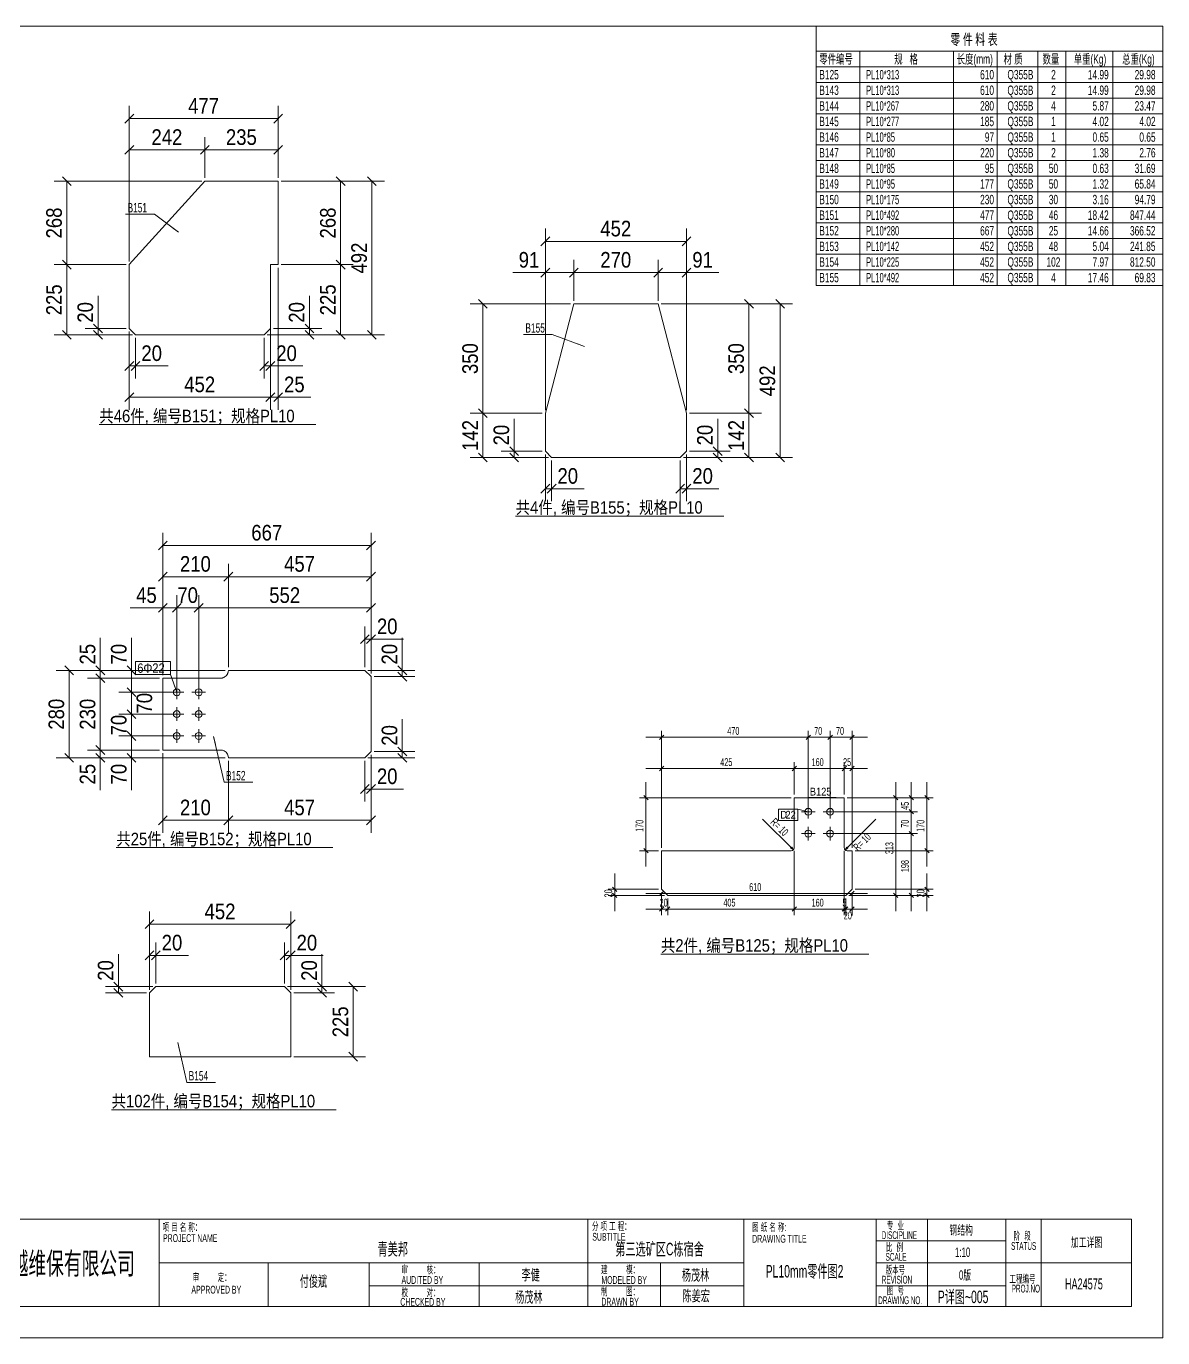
# Model space of a CAD drawing. Header units: inches. Extents: x 0 to 1938, y -2180 to 0.
# Drawn here: x 268.5 to 632.5, y -2180 to -1760 of the extents above; entities that cross this region are included whole.
import ezdxf

# ---------------------------------------------------------------- set-up
doc = ezdxf.new("R2010")
doc.units = ezdxf.units.IN
doc.header["$MEASUREMENT"] = 0
for name, pattern in [('XKITLINE00', [0]), ('XKITLINE01', [4, 1, -1, 1, -1]), ('XKITLINE04', [3, 0.5, -0.5, 0.5, -0.5, 0.5, -0.5])]:
    doc.linetypes.add(name, pattern=pattern)
for name, color, linetype, lineweight in [('Bolt', 7, 'Continuous', 0), ('BoltMark', 3, 'Continuous', 0), ('DrawingSheet', 5, 'Continuous', 0), ('OtherObjectType', 1, 'Continuous', 0), ('Part', 2, 'Continuous', 0), ('PartMark', 3, 'Continuous', 0), ('Z-DIMENSIONS', 1, 'Continuous', 0)]:
    doc.layers.add(name, color=color, linetype=linetype, lineweight=lineweight)
doc.styles.add('Arial', font='arial.ttf')
doc.styles.add('Arial Black', font='ariblk.ttf')
doc.styles.add('Arial Narrow', font='ARIAL.TTF')
doc.styles.add('romsim', font='ARIAL.TTF')
doc.styles.add('宋体', font='ARIAL.TTF')
doc.styles.add('黑体', font='ARIAL.TTF')

# ---------------------------------------------------------------- blocks, each defined once
blk = doc.blocks.new('P详图~005 (PL10mm零件图2)')
at = {"layer": 'Z-DIMENSIONS'}
for points in [[(516.15, 162.12), (516.68, 161.24), (515.8, 161.77)], [(534.15, 161.77), (533.27, 161.24), (533.8, 162.12)]]:
    blk.add_hatch(color=3, dxfattribs=at).paths.add_polyline_path(points, flags=17)
at = {"layer": 'Bolt', "color": 2, "linetype": 'XKITLINE00', "lineweight": 0}
for p, q in [((317.03, 211.72), (321.43, 211.72)), ((319.23, 213.92), (319.23, 209.52)), ((324.03, 211.72), (328.43, 211.72)), ((326.23, 213.92), (326.23, 209.52)), ((319.23, 206.92), (319.23, 202.52)), ((326.23, 206.92), (326.23, 202.52)), ((317.03, 204.72), (321.43, 204.72)), ((324.03, 204.72), (328.43, 204.72)), ((317.03, 197.72), (321.43, 197.72)), ((319.23, 199.92), (319.23, 195.52)), ((324.03, 197.72), (328.43, 197.72)), ((326.23, 199.92), (326.23, 195.52))]:
    blk.add_line(p, q, dxfattribs=at)
at = {"layer": 'Bolt', "color": 3, "linetype": 'XKITLINE00', "lineweight": 0}
for p, q in [((523.67, 173.44), (519.27, 173.44)), ((521.47, 175.64), (521.47, 171.24)), ((530.67, 173.44), (526.27, 173.44)), ((528.47, 175.64), (528.47, 171.24)), ((521.47, 168.64), (521.47, 164.24)), ((528.47, 168.64), (528.47, 164.24)), ((523.67, 166.44), (519.27, 166.44)), ((530.67, 166.44), (526.27, 166.44))]:
    blk.add_line(p, q, dxfattribs=at)
at = {"layer": 'Bolt', "color": 2, "linetype": 'XKITLINE00', "lineweight": 0}
for centre in [(319.23, 211.72), (326.23, 211.72), (319.23, 204.72), (326.23, 204.72), (319.23, 197.72), (326.23, 197.72)]:
    blk.add_circle(centre, 1.1, dxfattribs=at)
at = {"layer": 'Bolt', "color": 3, "linetype": 'XKITLINE00', "lineweight": 0}
for centre in [(521.47, 173.44), (528.47, 173.44), (521.47, 166.44), (528.47, 166.44)]:
    blk.add_circle(centre, 1.1, dxfattribs=at)
at = {"layer": 'BoltMark', "color": 1, "linetype": 'XKITLINE00', "lineweight": 0}
for p, q in [((305.96, 221.55), (317.16, 221.55)), ((305.96, 217.35), (305.96, 221.55)), ((317.16, 217.35), (317.16, 221.55)), ((305.96, 217.35), (317.16, 217.35)), ((319.23, 211.72), (317.16, 217.35)), ((318.37, 214.07), (319.23, 211.72))]:
    blk.add_line(p, q, dxfattribs=at)
at = {"layer": 'BoltMark', "color": 4, "linetype": 'XKITLINE00', "lineweight": 0}
for p, q in [((511.9, 174.33), (518.09, 174.33)), ((511.9, 170.63), (511.9, 174.33)), ((518.09, 170.63), (518.09, 174.33)), ((521.47, 173.44), (518.09, 174.33)), ((511.9, 170.63), (518.09, 170.63))]:
    blk.add_line(p, q, dxfattribs=at)
at = {"layer": 'DrawingSheet', "color": 5, "linetype": 'XKITLINE00', "lineweight": 0}
for p, q in [((635, 425), (5, 425)), ((635, 5), (635, 425)), ((5, 5), (635, 5))]:
    blk.add_line(p, q, dxfattribs=at)
at = {"layer": 'OtherObjectType', "color": 3, "linetype": 'XKITLINE00', "lineweight": 0}
for p, q in [((524, 412), (524, 425)), ((524, 425), (635, 425)), ((635, 412), (635, 425)), ((524, 417), (635, 417)), ((538, 412), (538, 417)), ((568, 412), (568, 417)), ((582, 412), (582, 417)), ((595, 412), (595, 417)), ((604, 412), (604, 417)), ((619, 412), (619, 417)), ((524, 412), (635, 412)), ((524, 407), (524, 412)), ((538, 407), (538, 412)), ((568, 407), (568, 412)), ((582, 407), (582, 412)), ((595, 407), (595, 412)), ((604, 407), (604, 412)), ((619, 407), (619, 412)), ((635, 407), (635, 412)), ((524, 407), (635, 407)), ((524, 402), (524, 407)), ((538, 402), (538, 407)), ((568, 402), (568, 407)), ((582, 402), (582, 407)), ((595, 402), (595, 407)), ((604, 402), (604, 407)), ((619, 402), (619, 407)), ((635, 402), (635, 407)), ((524, 402), (635, 402)), ((524, 397), (524, 402)), ((538, 397), (538, 402)), ((568, 397), (568, 402)), ((582, 397), (582, 402)), ((595, 397), (595, 402)), ((604, 397), (604, 402)), ((619, 397), (619, 402)), ((635, 397), (635, 402)), ((524, 397), (635, 397)), ((524, 392), (524, 397)), ((538, 392), (538, 397)), ((568, 392), (568, 397)), ((582, 392), (582, 397)), ((595, 392), (595, 397)), ((604, 392), (604, 397)), ((619, 392), (619, 397)), ((635, 392), (635, 397)), ((524, 392), (635, 392)), ((524, 387), (524, 392)), ((538, 387), (538, 392)), ((568, 387), (568, 392)), ((582, 387), (582, 392)), ((595, 387), (595, 392)), ((604, 387), (604, 392)), ((619, 387), (619, 392)), ((635, 387), (635, 392)), ((524, 387), (635, 387)), ((524, 382), (524, 387)), ((538, 382), (538, 387)), ((568, 382), (568, 387)), ((582, 382), (582, 387)), ((595, 382), (595, 387)), ((604, 382), (604, 387)), ((619, 382), (619, 387)), ((635, 382), (635, 387)), ((524, 382), (635, 382)), ((524, 377), (524, 382)), ((538, 377), (538, 382)), ((568, 377), (568, 382)), ((582, 377), (582, 382)), ((595, 377), (595, 382)), ((604, 377), (604, 382)), ((619, 377), (619, 382)), ((635, 377), (635, 382)), ((524, 377), (635, 377)), ((524, 372), (524, 377)), ((538, 372), (538, 377)), ((568, 372), (568, 377)), ((582, 372), (582, 377)), ((595, 372), (595, 377)), ((604, 372), (604, 377)), ((619, 372), (619, 377)), ((635, 372), (635, 377)), ((524, 372), (635, 372)), ((524, 367), (524, 372)), ((538, 367), (538, 372)), ((568, 367), (568, 372)), ((582, 367), (582, 372)), ((595, 367), (595, 372)), ((604, 367), (604, 372)), ((619, 367), (619, 372)), ((635, 367), (635, 372)), ((524, 367), (635, 367)), ((524, 362), (524, 367)), ((538, 362), (538, 367)), ((568, 362), (568, 367)), ((582, 362), (582, 367)), ((595, 362), (595, 367)), ((604, 362), (604, 367)), ((619, 362), (619, 367)), ((635, 362), (635, 367)), ((524, 362), (635, 362)), ((524, 357), (524, 362)), ((538, 357), (538, 362)), ((568, 357), (568, 362)), ((582, 357), (582, 362)), ((595, 357), (595, 362)), ((604, 357), (604, 362)), ((619, 357), (619, 362)), ((635, 357), (635, 362)), ((524, 357), (635, 357)), ((524, 352), (524, 357)), ((538, 352), (538, 357)), ((568, 352), (568, 357)), ((582, 352), (582, 357)), ((595, 352), (595, 357)), ((604, 352), (604, 357)), ((619, 352), (619, 357)), ((635, 352), (635, 357)), ((524, 352), (635, 352)), ((524, 347), (524, 352)), ((538, 347), (538, 352)), ((568, 347), (568, 352)), ((582, 347), (582, 352)), ((595, 347), (595, 352)), ((604, 347), (604, 352)), ((619, 347), (619, 352)), ((635, 347), (635, 352)), ((524, 347), (635, 347)), ((524, 342), (524, 347)), ((538, 342), (538, 347)), ((568, 342), (568, 347)), ((582, 342), (582, 347)), ((595, 342), (595, 347)), ((604, 342), (604, 347)), ((619, 342), (619, 347)), ((635, 342), (635, 347)), ((524, 342), (635, 342)), ((625, 43), (217.6, 43)), ((313.6, 43), (313.6, 15)), ((452.8, 43), (382.8, 43)), ((450.9, 42.8), (450.9, 15.1)), ((500.8, 43), (500.8, 15)), ((543.2, 43), (543.2, 15)), ((559.7, 43), (559.7, 15)), ((584.7, 43), (584.7, 15)), ((596.1, 43), (596.1, 15)), ((625, 43), (625, 15)), ((584.7, 36), (543.2, 36)), ((500.8, 29), (313.7, 29)), ((348.5, 29), (348.5, 15)), ((380.8, 29), (380.8, 15)), ((416.1, 29.1), (416.1, 15.1)), ((474.1, 29), (474.1, 15)), ((625, 29), (543.2, 29)), ((500.8, 21.6), (380.8, 21.6)), ((584.7, 21.6), (543.2, 21.6)), ((625, 15), (217.6, 15))]:
    blk.add_line(p, q, dxfattribs=at)
at = {"layer": 'OtherObjectType', "color": 6, "linetype": 'XKITLINE00', "lineweight": 0}
for p, q in [((294.39, 297.45), (363.71, 297.45)), ((427.73, 268.15), (494.38, 268.15)), ((299.83, 161.97), (369.15, 161.97)), ((474.25, 127.89), (540.9, 127.89)), ((298.32, 78.04), (370.3, 78.04))]:
    blk.add_line(p, q, dxfattribs=at)
at = {"layer": 'Part', "color": 2, "linetype": 'XKITLINE00', "lineweight": 0}
for p, q in [((304, 348.65), (328.2, 375.4)), ((328.2, 375.4), (351.7, 375.4)), ((351.7, 375.4), (351.7, 348.65)), ((304, 328.2), (304, 348.65)), ((349.2, 328.2), (349.2, 348.65)), ((351.7, 348.65), (349.2, 348.65)), ((437.26, 301.1), (446.36, 336.1)), ((446.36, 336.1), (473.36, 336.1)), ((473.36, 336.1), (482.46, 301.1)), ((306, 326.2), (304, 328.2)), ((349.2, 328.2), (347.2, 326.2)), ((347.2, 326.2), (306, 326.2)), ((437.26, 288.9), (437.26, 301.1)), ((482.46, 301.1), (482.46, 288.9)), ((439.26, 286.9), (437.26, 288.9)), ((480.46, 286.9), (439.26, 286.9)), ((482.46, 288.9), (480.46, 286.9)), ((335.73, 218.72), (335.68, 218.24)), ((379.43, 218.72), (335.73, 218.72)), ((379.43, 218.72), (381.43, 216.72)), ((314.73, 193.22), (314.73, 216.22)), ((333.23, 216.22), (314.73, 216.22)), ((333.72, 216.27), (333.23, 216.22)), ((381.43, 216.72), (381.43, 192.72)), ((333.23, 193.22), (314.73, 193.22)), ((333.23, 193.22), (333.72, 193.18)), ((335.68, 191.21), (335.73, 190.72)), ((379.43, 190.72), (335.73, 190.72)), ((381.43, 192.72), (379.43, 190.72)), ((532.97, 177.94), (516.97, 177.94)), ((516.97, 177.94), (516.97, 161.94)), ((532.97, 161.94), (532.97, 177.94)), ((515.97, 160.94), (474.47, 160.94)), ((474.47, 160.94), (474.47, 148.64)), ((516.28, 160.99), (515.97, 160.94)), ((516.97, 161.94), (516.92, 161.64)), ((533.02, 161.64), (532.97, 161.94)), ((533.97, 160.94), (533.66, 160.99)), ((535.47, 160.94), (533.97, 160.94)), ((535.47, 148.64), (535.47, 160.94)), ((474.47, 148.64), (476.47, 146.64)), ((535.47, 148.64), (533.47, 146.64)), ((533.47, 146.64), (476.47, 146.64)), ((310.51, 115.44), (312.51, 117.44)), ((310.51, 94.99), (310.51, 115.44)), ((312.51, 117.44), (353.71, 117.44)), ((353.71, 117.44), (355.71, 115.44)), ((355.71, 115.44), (355.71, 94.99)), ((355.71, 94.99), (310.51, 94.99))]:
    blk.add_line(p, q, dxfattribs=at)
at = {"layer": 'Part', "color": 6, "linetype": 'XKITLINE01', "lineweight": 0}
for p, q in [((335.68, 218.24), (335.73, 218.72)), ((333.23, 216.22), (333.72, 216.27)), ((333.72, 193.18), (333.23, 193.22)), ((335.73, 190.72), (335.68, 191.21))]:
    blk.add_line(p, q, dxfattribs=at)
at = {"layer": 'Part', "color": 7, "linetype": 'XKITLINE04', "lineweight": 0}
for p, q in [((515.97, 160.94), (516.28, 160.99)), ((516.92, 161.64), (516.97, 161.94)), ((532.97, 161.94), (533.02, 161.64)), ((533.66, 160.99), (533.97, 160.94))]:
    blk.add_line(p, q, dxfattribs=at)
at = {"layer": 'Part', "color": 2, "linetype": 'XKITLINE00', "lineweight": 0}
for centre, radius, start, end in [((333.23, 218.72), 2.5, 281.25, 348.75), ((333.23, 190.72), 2.5, 11.25, 78.75), ((515.97, 161.94), 1, 288, 342), ((533.97, 161.94), 1, 198, 252)]:
    blk.add_arc(centre, radius, start, end, dxfattribs=at)
at = {"layer": 'Part', "color": 6, "linetype": 'XKITLINE01', "lineweight": 0}
for centre, start, end in [((333.23, 218.72), 281.25, 348.75), ((333.23, 190.72), 11.25, 78.75)]:
    blk.add_arc(centre, 2.5, start, end, dxfattribs=at)
at = {"layer": 'Part', "color": 7, "linetype": 'XKITLINE04', "lineweight": 0}
for centre, start, end in [((515.97, 161.94), 288, 342), ((533.97, 161.94), 198, 252)]:
    blk.add_arc(centre, 1, start, end, dxfattribs=at)
at = {"layer": 'PartMark', "color": 4, "linetype": 'XKITLINE00', "lineweight": 0}
for p, q in [((302.84, 364.78), (312.03, 364.78)), ((319.8, 359.1), (312.03, 364.78)), ((317.79, 360.57), (319.8, 359.1)), ((430.27, 326.3), (439.46, 326.3)), ((449.85, 322.4), (439.46, 326.3)), ((447.51, 323.27), (449.85, 322.4)), ((331.03, 197.58), (334.39, 182.92)), ((331.59, 195.14), (331.03, 197.58)), ((334.39, 182.92), (343.58, 182.92)), ((319.58, 99.51), (322.42, 86.79)), ((320.12, 97.07), (319.58, 99.51)), ((322.42, 86.79), (331.61, 86.79))]:
    blk.add_line(p, q, dxfattribs=at)
at = {"layer": 'PartMark', "color": 6, "linetype": 'XKITLINE00', "lineweight": 0}
blk.add_line((521.37, 178.04), (530.36, 178.04), dxfattribs=at)
at = {"layer": 'Z-DIMENSIONS', "color": 4, "linetype": 'XKITLINE00', "lineweight": 0}
for p, q in [((304, 349.65), (304, 399.5)), ((351.7, 376.4), (351.7, 399.5)), ((305.41, 396.81), (302.59, 393.99)), ((304, 395.4), (351.7, 395.4)), ((353.11, 396.81), (350.29, 393.99)), ((305.41, 386.81), (302.59, 383.99)), ((304, 349.65), (304, 389.5)), ((329.61, 386.81), (326.79, 383.99)), ((329.61, 386.81), (326.79, 383.99)), ((328.2, 376.4), (328.2, 389.5)), ((328.2, 376.4), (328.2, 389.5)), ((353.11, 386.81), (350.29, 383.99)), ((351.7, 376.4), (351.7, 389.5)), ((304, 385.4), (328.2, 385.4)), ((328.2, 385.4), (323.2, 385.4)), ((328.2, 385.4), (351.7, 385.4)), ((328.2, 385.4), (333.2, 385.4)), ((327.2, 375.4), (279.9, 375.4)), ((282.59, 376.81), (285.41, 373.99)), ((284, 348.65), (284, 375.4)), ((352.7, 375.4), (375.7, 375.4)), ((352.7, 375.4), (385.7, 375.4)), ((370.29, 376.81), (373.11, 373.99)), ((371.7, 348.65), (371.7, 375.4)), ((380.29, 376.81), (383.11, 373.99)), ((381.7, 326.2), (381.7, 375.4)), ((438.67, 357.51), (435.85, 354.69)), ((437.26, 302.1), (437.26, 360.2)), ((483.87, 357.51), (481.05, 354.69)), ((482.46, 302.1), (482.46, 360.2)), ((284, 348.65), (284, 353.65)), ((371.7, 348.65), (371.7, 353.65)), ((437.26, 356.1), (482.46, 356.1)), ((303, 348.65), (279.9, 348.65)), ((303, 348.65), (279.9, 348.65)), ((282.59, 350.06), (285.41, 347.24)), ((282.59, 350.06), (285.41, 347.24)), ((284, 348.65), (284, 343.65)), ((284, 326.2), (284, 348.65)), ((352.7, 348.65), (375.7, 348.65)), ((352.7, 348.65), (375.7, 348.65)), ((370.29, 350.06), (373.11, 347.24)), ((370.29, 350.06), (373.11, 347.24)), ((371.7, 348.65), (371.7, 343.65)), ((371.7, 326.2), (371.7, 348.65)), ((437.26, 302.1), (437.26, 350.2)), ((446.36, 337.1), (446.36, 350.2)), ((446.36, 337.1), (446.36, 350.2)), ((473.36, 337.1), (473.36, 350.2)), ((473.36, 337.1), (473.36, 350.2)), ((482.46, 302.1), (482.46, 350.2)), ((349.2, 347.65), (349.2, 302.2)), ((349.2, 347.65), (349.2, 302.2)), ((351.7, 347.65), (351.7, 302.2)), ((437.26, 346.1), (426.84, 346.1)), ((437.26, 346.1), (426.84, 346.1)), ((438.67, 347.51), (435.85, 344.69)), ((437.26, 346.1), (446.36, 346.1)), ((446.36, 346.1), (441.36, 346.1)), ((447.77, 347.51), (444.95, 344.69)), ((447.77, 347.51), (444.95, 344.69)), ((446.36, 346.1), (473.36, 346.1)), ((446.36, 346.1), (451.36, 346.1)), ((473.36, 346.1), (468.36, 346.1)), ((474.77, 347.51), (471.95, 344.69)), ((474.77, 347.51), (471.95, 344.69)), ((473.36, 346.1), (482.46, 346.1)), ((473.36, 346.1), (478.36, 346.1)), ((483.87, 347.51), (481.05, 344.69)), ((482.46, 346.1), (492.87, 346.1)), ((482.46, 346.1), (492.87, 346.1)), ((294, 328.2), (294, 338.62)), ((294, 328.2), (294, 338.62)), ((361.7, 328.2), (361.7, 338.62)), ((361.7, 328.2), (361.7, 338.62)), ((445.36, 336.1), (413.16, 336.1)), ((415.85, 337.51), (418.67, 334.69)), ((417.26, 301.1), (417.26, 336.1)), ((474.36, 336.1), (506.46, 336.1)), ((474.36, 336.1), (516.46, 336.1)), ((501.05, 337.51), (503.87, 334.69)), ((502.46, 301.1), (502.46, 336.1)), ((511.05, 337.51), (513.87, 334.69)), ((512.46, 286.9), (512.46, 336.1)), ((282.59, 327.61), (285.41, 324.79)), ((303, 328.2), (289.9, 328.2)), ((292.59, 329.61), (295.41, 326.79)), ((292.59, 327.61), (295.41, 324.79)), ((294, 326.2), (294, 328.2)), ((350.2, 328.2), (365.7, 328.2)), ((360.29, 329.61), (363.11, 326.79)), ((360.29, 327.61), (363.11, 324.79)), ((361.7, 326.2), (361.7, 328.2)), ((370.29, 327.61), (373.11, 324.79)), ((380.29, 327.61), (383.11, 324.79)), ((305, 326.2), (279.9, 326.2)), ((305, 326.2), (289.9, 326.2)), ((304, 327.2), (304, 312.2)), ((304, 327.2), (304, 302.2)), ((306, 325.2), (306, 312.2)), ((347.2, 325.2), (347.2, 312.2)), ((348.2, 326.2), (365.7, 326.2)), ((348.2, 326.2), (375.7, 326.2)), ((348.2, 326.2), (385.7, 326.2)), ((349.2, 327.2), (349.2, 312.2)), ((305.41, 317.61), (302.59, 314.79)), ((304, 316.2), (306, 316.2)), ((307.41, 317.61), (304.59, 314.79)), ((306, 316.2), (316.42, 316.2)), ((306, 316.2), (316.42, 316.2)), ((348.61, 317.61), (345.79, 314.79)), ((347.2, 316.2), (349.2, 316.2)), ((350.61, 317.61), (347.79, 314.79)), ((349.2, 316.2), (359.62, 316.2)), ((349.2, 316.2), (359.62, 316.2)), ((305.41, 307.61), (302.59, 304.79)), ((350.61, 307.61), (347.79, 304.79)), ((350.61, 307.61), (347.79, 304.79)), ((353.11, 307.61), (350.29, 304.79)), ((304, 306.2), (349.2, 306.2)), ((349.2, 306.2), (344.2, 306.2)), ((349.2, 306.2), (351.7, 306.2)), ((349.2, 306.2), (354.2, 306.2)), ((351.7, 306.2), (362.12, 306.2)), ((351.7, 306.2), (362.12, 306.2)), ((415.85, 302.51), (418.67, 299.69)), ((415.85, 302.51), (418.67, 299.69)), ((417.26, 301.1), (417.26, 306.1)), ((501.05, 302.51), (503.87, 299.69)), ((501.05, 302.51), (503.87, 299.69)), ((502.46, 301.1), (502.46, 306.1)), ((436.26, 301.1), (413.16, 301.1)), ((436.26, 301.1), (413.16, 301.1)), ((417.26, 301.1), (417.26, 296.1)), ((417.26, 286.9), (417.26, 301.1)), ((427.26, 288.9), (427.26, 299.31)), ((427.26, 288.9), (427.26, 299.31)), ((483.46, 301.1), (506.46, 301.1)), ((483.46, 301.1), (506.46, 301.1)), ((492.46, 288.9), (492.46, 299.31)), ((492.46, 288.9), (492.46, 299.31)), ((502.46, 301.1), (502.46, 296.1)), ((502.46, 286.9), (502.46, 301.1)), ((425.85, 290.31), (428.67, 287.49)), ((491.05, 290.31), (493.87, 287.49)), ((438.26, 286.9), (413.16, 286.9)), ((415.85, 288.31), (418.67, 285.49)), ((436.26, 288.9), (423.16, 288.9)), ((438.26, 286.9), (423.16, 286.9)), ((425.85, 288.31), (428.67, 285.49)), ((427.26, 286.9), (427.26, 288.9)), ((437.26, 287.9), (437.26, 272.9)), ((439.26, 285.9), (439.26, 272.9)), ((480.46, 285.9), (480.46, 272.9)), ((481.46, 286.9), (496.46, 286.9)), ((481.46, 286.9), (506.46, 286.9)), ((481.46, 286.9), (516.46, 286.9)), ((482.46, 287.9), (482.46, 272.9)), ((483.46, 288.9), (496.46, 288.9)), ((491.05, 288.31), (493.87, 285.49)), ((492.46, 286.9), (492.46, 288.9)), ((501.05, 288.31), (503.87, 285.49)), ((511.05, 288.31), (513.87, 285.49)), ((438.67, 278.31), (435.85, 275.49)), ((440.67, 278.31), (437.85, 275.49)), ((481.87, 278.31), (479.05, 275.49)), ((483.87, 278.31), (481.05, 275.49)), ((437.26, 276.9), (439.26, 276.9)), ((439.26, 276.9), (449.67, 276.9)), ((439.26, 276.9), (449.67, 276.9)), ((480.46, 276.9), (482.46, 276.9)), ((482.46, 276.9), (492.87, 276.9)), ((482.46, 276.9), (492.87, 276.9)), ((314.73, 217.22), (314.73, 262.82)), ((381.43, 217.72), (381.43, 262.82)), ((316.15, 260.14), (313.32, 257.31)), ((314.73, 258.72), (381.43, 258.72)), ((382.85, 260.14), (380.02, 257.31)), ((314.73, 217.22), (314.73, 252.82)), ((335.73, 219.72), (335.73, 252.82)), ((335.73, 219.72), (335.73, 252.82)), ((381.43, 217.72), (381.43, 252.82)), ((316.15, 250.14), (313.32, 247.31)), ((314.73, 248.72), (335.73, 248.72)), ((335.73, 248.72), (330.73, 248.72)), ((337.15, 250.14), (334.32, 247.31)), ((337.15, 250.14), (334.32, 247.31)), ((335.73, 248.72), (381.43, 248.72)), ((335.73, 248.72), (340.73, 248.72)), ((382.85, 250.14), (380.02, 247.31)), ((316.15, 240.14), (313.32, 237.31)), ((314.73, 217.22), (314.73, 242.82)), ((320.65, 240.14), (317.82, 237.31)), ((320.65, 240.14), (317.82, 237.31)), ((319.23, 212.72), (319.23, 242.82)), ((319.23, 212.72), (319.23, 242.82)), ((327.65, 240.14), (324.82, 237.31)), ((327.65, 240.14), (324.82, 237.31)), ((326.23, 212.72), (326.23, 242.82)), ((326.23, 212.72), (326.23, 242.82)), ((382.85, 240.14), (380.02, 237.31)), ((381.43, 217.72), (381.43, 242.82)), ((314.73, 238.72), (304.32, 238.72)), ((314.73, 238.72), (304.32, 238.72)), ((319.23, 238.72), (314.23, 238.72)), ((314.73, 238.72), (319.23, 238.72)), ((319.23, 238.72), (326.23, 238.72)), ((319.23, 238.72), (324.23, 238.72)), ((326.23, 238.72), (321.23, 238.72)), ((326.23, 238.72), (381.43, 238.72)), ((326.23, 238.72), (331.23, 238.72)), ((379.43, 219.72), (379.43, 232.82)), ((381.43, 217.72), (381.43, 232.82)), ((294.73, 218.72), (294.73, 229.14)), ((294.73, 218.72), (294.73, 229.14)), ((304.73, 218.72), (304.73, 229.14)), ((304.73, 218.72), (304.73, 229.14)), ((380.85, 230.14), (378.02, 227.31)), ((379.43, 228.72), (381.43, 228.72)), ((382.85, 230.14), (380.02, 227.31)), ((381.43, 228.72), (391.85, 228.72)), ((381.43, 228.72), (391.85, 228.72)), ((391.43, 218.72), (391.43, 229.14)), ((391.43, 218.72), (391.43, 229.14)), ((334.73, 218.72), (280.63, 218.72)), ((283.32, 220.14), (286.15, 217.31)), ((284.73, 190.72), (284.73, 218.72)), ((334.73, 218.72), (290.63, 218.72)), ((293.32, 220.14), (296.15, 217.31)), ((294.73, 216.22), (294.73, 221.22)), ((294.73, 216.22), (294.73, 218.72)), ((334.73, 218.72), (300.63, 218.72)), ((303.32, 220.14), (306.15, 217.31)), ((304.73, 211.72), (304.73, 218.72)), ((380.43, 218.72), (395.43, 218.72)), ((390.02, 220.14), (392.85, 217.31)), ((391.43, 216.72), (391.43, 218.72)), ((313.73, 216.22), (290.63, 216.22)), ((313.73, 216.22), (290.63, 216.22)), ((293.32, 217.64), (296.15, 214.81)), ((293.32, 217.64), (296.15, 214.81)), ((294.73, 216.22), (294.73, 211.22)), ((294.73, 193.22), (294.73, 216.22)), ((304.73, 211.72), (304.73, 216.72)), ((382.43, 216.72), (395.43, 216.72)), ((390.02, 218.14), (392.85, 215.31)), ((318.23, 211.72), (300.63, 211.72)), ((318.23, 211.72), (300.73, 211.72)), ((303.32, 213.14), (306.15, 210.31)), ((303.32, 213.14), (306.15, 210.31)), ((304.73, 211.72), (304.73, 206.72)), ((304.73, 204.72), (304.73, 211.72)), ((303.32, 206.14), (306.15, 203.31)), ((303.32, 206.14), (306.15, 203.31)), ((304.73, 204.72), (304.73, 209.72)), ((318.23, 204.72), (300.63, 204.72)), ((318.23, 204.72), (300.73, 204.72)), ((304.73, 204.72), (304.73, 199.72)), ((304.73, 197.72), (304.73, 204.72)), ((304.73, 197.72), (304.73, 202.72)), ((391.43, 192.72), (391.43, 203.14)), ((391.43, 192.72), (391.43, 203.14)), ((294.73, 193.22), (294.73, 198.22)), ((318.23, 197.72), (300.63, 197.72)), ((318.23, 197.72), (300.63, 197.72)), ((303.32, 199.14), (306.15, 196.31)), ((303.32, 199.14), (306.15, 196.31)), ((304.73, 197.72), (304.73, 192.72)), ((304.73, 190.72), (304.73, 197.72)), ((313.73, 193.22), (290.63, 193.22)), ((313.73, 193.22), (290.63, 193.22)), ((293.32, 194.64), (296.15, 191.81)), ((293.32, 194.64), (296.15, 191.81)), ((294.73, 193.22), (294.73, 188.22)), ((294.73, 190.72), (294.73, 193.22)), ((390.02, 194.14), (392.85, 191.31)), ((334.73, 190.72), (280.63, 190.72)), ((283.32, 192.14), (286.15, 189.31)), ((334.73, 190.72), (290.63, 190.72)), ((293.32, 192.14), (296.15, 189.31)), ((294.73, 190.72), (294.73, 180.31)), ((294.73, 190.72), (294.73, 180.31)), ((334.73, 190.72), (300.63, 190.72)), ((303.32, 192.14), (306.15, 189.31)), ((304.73, 190.72), (304.73, 180.31)), ((304.73, 190.72), (304.73, 180.31)), ((314.73, 192.22), (314.73, 166.72)), ((335.73, 189.72), (335.73, 166.72)), ((335.73, 189.72), (335.73, 166.72)), ((379.43, 189.72), (379.43, 176.72)), ((380.43, 190.72), (395.43, 190.72)), ((381.43, 191.72), (381.43, 176.72)), ((381.43, 191.72), (381.43, 166.72)), ((382.43, 192.72), (395.43, 192.72)), ((390.02, 192.14), (392.85, 189.31)), ((391.43, 190.72), (391.43, 192.72)), ((380.85, 182.14), (378.02, 179.31)), ((379.43, 180.72), (381.43, 180.72)), ((382.85, 182.14), (380.02, 179.31)), ((381.43, 180.72), (391.85, 180.72)), ((381.43, 180.72), (391.85, 180.72)), ((316.15, 172.14), (313.32, 169.31)), ((314.73, 170.72), (335.73, 170.72)), ((335.73, 170.72), (330.73, 170.72)), ((337.15, 172.14), (334.32, 169.31)), ((337.15, 172.14), (334.32, 169.31)), ((335.73, 170.72), (381.43, 170.72)), ((335.73, 170.72), (340.73, 170.72)), ((382.85, 172.14), (380.02, 169.31)), ((311.92, 138.86), (309.09, 136.03)), ((310.51, 116.44), (310.51, 141.54)), ((357.12, 138.86), (354.29, 136.03)), ((355.71, 116.44), (355.71, 141.54)), ((310.51, 137.44), (355.71, 137.44)), ((310.51, 116.44), (310.51, 131.54)), ((312.51, 118.44), (312.51, 131.54)), ((353.71, 118.44), (353.71, 131.54)), ((355.71, 116.44), (355.71, 131.54)), ((300.51, 117.44), (300.51, 127.86)), ((300.51, 117.44), (300.51, 127.86)), ((311.92, 128.86), (309.09, 126.03)), ((310.51, 127.44), (312.51, 127.44)), ((313.92, 128.86), (311.09, 126.03)), ((312.51, 127.44), (322.92, 127.44)), ((312.51, 127.44), (322.92, 127.44)), ((355.12, 128.86), (352.29, 126.03)), ((353.71, 127.44), (355.71, 127.44)), ((357.12, 128.86), (354.29, 126.03)), ((355.71, 127.44), (366.12, 127.44)), ((355.71, 127.44), (366.12, 127.44)), ((365.71, 117.44), (365.71, 127.86)), ((365.71, 117.44), (365.71, 127.86)), ((299.09, 118.86), (301.92, 116.03)), ((364.29, 118.86), (367.12, 116.03)), ((374.29, 118.86), (377.12, 116.03)), ((311.51, 117.44), (296.41, 117.44)), ((309.51, 115.44), (296.41, 115.44)), ((299.09, 116.86), (301.92, 114.03)), ((300.51, 115.44), (300.51, 117.44)), ((354.71, 117.44), (369.71, 117.44)), ((354.71, 117.44), (379.71, 117.44)), ((356.71, 115.44), (369.71, 115.44)), ((364.29, 116.86), (367.12, 114.03)), ((365.71, 115.44), (365.71, 117.44)), ((375.71, 94.99), (375.71, 117.44)), ((356.71, 94.99), (379.71, 94.99)), ((374.29, 96.41), (377.12, 93.58))]:
    blk.add_line(p, q, dxfattribs=at)
at = {"layer": 'Z-DIMENSIONS', "color": 3, "linetype": 'XKITLINE00', "lineweight": 0}
for p, q in [((475.18, 198), (473.77, 196.59)), ((474.47, 161.94), (474.47, 199.34)), ((522.18, 198), (520.77, 196.59)), ((522.18, 198), (520.77, 196.59)), ((521.47, 174.44), (521.47, 199.34)), ((521.47, 174.44), (521.47, 199.34)), ((529.18, 198), (527.77, 196.59)), ((529.18, 198), (527.77, 196.59)), ((528.47, 174.44), (528.47, 199.34)), ((528.47, 174.44), (528.47, 199.34)), ((536.18, 198), (534.77, 196.59)), ((535.47, 161.94), (535.47, 199.34)), ((474.47, 197.29), (469.47, 197.29)), ((474.47, 197.29), (521.47, 197.29)), ((521.47, 197.29), (516.47, 197.29)), ((521.47, 197.29), (528.47, 197.29)), ((521.47, 197.29), (526.47, 197.29)), ((528.47, 197.29), (523.47, 197.29)), ((528.47, 197.29), (535.47, 197.29)), ((528.47, 197.29), (533.47, 197.29)), ((535.47, 197.29), (540.47, 197.29)), ((474.47, 161.94), (474.47, 189.34)), ((516.97, 178.94), (516.97, 189.34)), ((516.97, 178.94), (516.97, 189.34)), ((532.97, 178.94), (532.97, 189.34)), ((532.97, 178.94), (532.97, 189.34)), ((535.47, 161.94), (535.47, 189.34)), ((474.47, 187.29), (469.47, 187.29)), ((475.18, 188), (473.77, 186.59)), ((474.47, 187.29), (516.97, 187.29)), ((516.97, 187.29), (511.97, 187.29)), ((517.68, 188), (516.27, 186.59)), ((517.68, 188), (516.27, 186.59)), ((516.97, 187.29), (532.97, 187.29)), ((516.97, 187.29), (521.97, 187.29)), ((532.97, 187.29), (527.97, 187.29)), ((533.68, 188), (532.27, 186.59)), ((533.68, 188), (532.27, 186.59)), ((532.97, 187.29), (535.47, 187.29)), ((532.97, 187.29), (537.97, 187.29)), ((536.18, 188), (534.77, 186.59)), ((535.47, 187.29), (540.47, 187.29)), ((469.47, 177.94), (469.47, 182.94)), ((549.47, 177.94), (549.47, 182.94)), ((554.47, 177.94), (554.47, 182.94)), ((559.47, 177.94), (559.47, 182.94)), ((515.97, 177.94), (467.42, 177.94)), ((468.77, 178.65), (470.18, 177.24)), ((469.47, 160.94), (469.47, 177.94)), ((533.97, 177.94), (561.47, 177.94)), ((533.97, 177.94), (556.47, 177.94)), ((533.97, 177.94), (551.47, 177.94)), ((548.77, 178.65), (550.18, 177.24)), ((549.47, 146.64), (549.47, 177.94)), ((553.77, 178.65), (555.18, 177.24)), ((554.47, 173.44), (554.47, 178.44)), ((554.47, 173.44), (554.47, 177.94)), ((558.77, 178.65), (560.18, 177.24)), ((559.47, 160.94), (559.47, 177.94)), ((529.47, 173.44), (556.47, 173.44)), ((529.47, 173.44), (556.47, 173.44)), ((553.77, 174.15), (555.18, 172.74)), ((553.77, 174.15), (555.18, 172.74)), ((554.47, 173.44), (554.47, 168.44)), ((554.47, 166.44), (554.47, 173.44)), ((516.68, 161.24), (506.85, 171.07)), ((533.27, 161.24), (543.1, 171.07)), ((554.47, 166.44), (554.47, 171.44)), ((529.47, 166.44), (556.47, 166.44)), ((529.47, 166.44), (556.47, 166.44)), ((553.77, 167.15), (555.18, 165.74)), ((553.77, 167.15), (555.18, 165.74)), ((554.47, 166.44), (554.47, 161.44)), ((554.47, 146.64), (554.47, 166.44)), ((473.47, 160.94), (467.42, 160.94)), ((468.77, 161.65), (470.18, 160.24)), ((469.47, 160.94), (469.47, 155.94)), ((515.8, 161.77), (516.15, 162.12)), ((515.8, 161.77), (516.68, 161.24)), ((516.15, 162.12), (516.68, 161.24)), ((516.97, 160.94), (516.97, 140.29)), ((516.97, 160.94), (516.97, 140.29)), ((532.97, 160.94), (532.97, 140.29)), ((532.97, 160.94), (532.97, 140.29)), ((533.8, 162.12), (533.27, 161.24)), ((534.15, 161.77), (533.27, 161.24)), ((533.8, 162.12), (534.15, 161.77)), ((536.47, 160.94), (561.47, 160.94)), ((558.77, 161.65), (560.18, 160.24)), ((559.47, 160.94), (559.47, 155.94)), ((459.47, 148.64), (459.47, 153.64)), ((559.47, 148.64), (559.47, 153.64)), ((473.47, 148.64), (457.42, 148.64)), ((458.77, 149.35), (460.18, 147.94)), ((458.77, 147.35), (460.18, 145.94)), ((459.47, 146.64), (459.47, 148.64)), ((474.47, 147.29), (469.47, 147.29)), ((475.18, 148), (473.77, 146.59)), ((474.47, 147.64), (474.47, 140.29)), ((474.47, 147.64), (474.47, 145.29)), ((474.47, 147.29), (535.47, 147.29)), ((536.18, 148), (534.77, 146.59)), ((535.47, 147.64), (535.47, 140.24)), ((535.47, 147.64), (535.47, 145.29)), ((535.47, 147.29), (540.47, 147.29)), ((536.47, 148.64), (561.47, 148.64)), ((548.77, 147.35), (550.18, 145.94)), ((553.77, 147.35), (555.18, 145.94)), ((558.77, 149.35), (560.18, 147.94)), ((558.77, 147.35), (560.18, 145.94)), ((559.47, 146.64), (559.47, 148.64)), ((475.47, 146.64), (457.42, 146.64)), ((459.47, 146.64), (459.47, 141.64)), ((475.18, 143), (473.77, 141.59)), ((477.18, 143), (475.77, 141.59)), ((477.18, 143), (475.77, 141.59)), ((476.47, 145.64), (476.47, 140.29)), ((476.47, 145.64), (476.47, 140.29)), ((517.68, 143), (516.27, 141.59)), ((517.68, 143), (516.27, 141.59)), ((533.68, 143), (532.27, 141.59)), ((533.68, 143), (532.27, 141.59)), ((534.18, 143), (532.77, 141.59)), ((534.18, 143), (532.77, 141.59)), ((533.47, 145.64), (533.47, 140.24)), ((533.47, 145.64), (533.47, 140.29)), ((534.47, 146.64), (561.47, 146.64)), ((534.47, 146.64), (556.47, 146.64)), ((534.47, 146.64), (551.47, 146.64)), ((536.18, 143), (534.77, 141.59)), ((549.47, 146.64), (549.47, 141.64)), ((554.47, 146.64), (554.47, 141.64)), ((559.47, 146.64), (559.47, 141.64)), ((474.47, 142.29), (469.47, 142.29)), ((476.47, 142.29), (471.47, 142.29)), ((474.47, 142.29), (476.47, 142.29)), ((476.47, 142.29), (516.97, 142.29)), ((476.47, 142.29), (481.47, 142.29)), ((516.97, 142.29), (511.97, 142.29)), ((516.97, 142.29), (532.97, 142.29)), ((516.97, 142.29), (521.97, 142.29)), ((532.97, 142.29), (527.97, 142.29)), ((533.47, 142.29), (528.47, 142.29)), ((532.97, 142.29), (533.47, 142.29)), ((532.97, 142.29), (537.97, 142.29)), ((533.47, 142.29), (535.47, 142.29)), ((533.47, 142.29), (538.47, 142.29)), ((535.47, 142.29), (540.47, 142.29))]:
    blk.add_line(p, q, dxfattribs=at)
for centre, start, end in [((515.97, 161.94), 288, 342), ((533.97, 161.94), 198, 252)]:
    blk.add_arc(centre, 1, start, end, dxfattribs=at)
at = {"layer": 'Z-DIMENSIONS', "color": 7}
for p in [(304, 395.4), (351.7, 395.4), (304, 385.4), (328.2, 385.4), (328.2, 385.4), (351.7, 385.4), (284, 375.4), (371.7, 375.4), (381.7, 375.4), (437.26, 356.1), (482.46, 356.1), (284, 348.65), (284, 348.65), (371.7, 348.65), (371.7, 348.65), (437.26, 346.1), (446.36, 346.1), (446.36, 346.1), (473.36, 346.1), (473.36, 346.1), (482.46, 346.1), (417.26, 336.1), (502.46, 336.1), (512.46, 336.1), (294, 328.2), (361.7, 328.2), (284, 326.2), (294, 326.2), (361.7, 326.2), (371.7, 326.2), (381.7, 326.2), (304, 316.2), (306, 316.2), (347.2, 316.2), (349.2, 316.2), (304, 306.2), (349.2, 306.2), (349.2, 306.2), (351.7, 306.2), (417.26, 301.1), (417.26, 301.1), (502.46, 301.1), (502.46, 301.1), (417.26, 286.9), (427.26, 288.9), (427.26, 286.9), (492.46, 288.9), (492.46, 286.9), (502.46, 286.9), (512.46, 286.9), (437.26, 276.9), (439.26, 276.9), (480.46, 276.9), (482.46, 276.9), (314.73, 258.72), (381.43, 258.72), (314.73, 248.72), (335.73, 248.72), (335.73, 248.72), (381.43, 248.72), (314.73, 238.72), (319.23, 238.72), (319.23, 238.72), (326.23, 238.72), (326.23, 238.72), (381.43, 238.72), (379.43, 228.72), (381.43, 228.72), (284.73, 218.72), (294.73, 218.72), (304.73, 218.72), (391.43, 218.72), (294.73, 216.22), (294.73, 216.22), (391.43, 216.72), (304.73, 211.72), (304.73, 211.72), (304.73, 204.72), (304.73, 204.72), (304.73, 197.72), (304.73, 197.72), (294.73, 193.22), (294.73, 193.22), (284.73, 190.72), (294.73, 190.72), (304.73, 190.72), (391.43, 192.72), (391.43, 190.72), (379.43, 180.72), (381.43, 180.72), (314.73, 170.72), (335.73, 170.72), (335.73, 170.72), (381.43, 170.72), (310.51, 137.44), (355.71, 137.44), (310.51, 127.44), (312.51, 127.44), (353.71, 127.44), (355.71, 127.44), (300.51, 117.44), (300.51, 115.44), (365.71, 117.44), (365.71, 115.44), (375.71, 117.44), (375.71, 94.99)]:
    blk.add_point(p, dxfattribs=at)
at = {"layer": 'Z-DIMENSIONS', "color": 1}
for p in [(474.47, 197.29), (521.47, 197.29), (521.47, 197.29), (528.47, 197.29), (528.47, 197.29), (535.47, 197.29), (474.47, 187.29), (516.97, 187.29), (516.97, 187.29), (532.97, 187.29), (532.97, 187.29), (535.47, 187.29), (469.47, 177.94), (549.47, 177.94), (554.47, 177.94), (559.47, 177.94), (554.47, 173.44), (554.47, 173.44), (554.47, 166.44), (554.47, 166.44), (469.47, 160.94), (559.47, 160.94), (459.47, 148.64), (474.47, 147.29), (535.47, 147.29), (559.47, 148.64), (459.47, 146.64), (549.47, 146.64), (554.47, 146.64), (559.47, 146.64), (474.47, 142.29), (476.47, 142.29), (476.47, 142.29), (516.97, 142.29), (516.97, 142.29), (532.97, 142.29), (532.97, 142.29), (533.47, 142.29), (533.47, 142.29), (535.47, 142.29)]:
    blk.add_point(p, dxfattribs=at)
at = {"layer": 'BoltMark', "color": 4, "width": 0.85}
for s, height, style, p in [('6Φ22', 3, '宋体', (306.56, 217.95)), ('D', 2.5, '黑体', (512.5, 171.23)), ('22', 2.5, '黑体', (514.16, 171.23))]:
    blk.add_text(s, height=height, dxfattribs=dict(at, style=style)).set_placement(p)
at = {"layer": 'OtherObjectType', "color": 4, "style": '宋体', "width": 0.6375}
for s, height, p in [('零 件 料 表', 3.5, (567, 419)), ('零件编号', 3, (525, 413)), ('规   格', 3, (549, 413)), ('长度(mm)', 3, (569, 413)), ('材 质', 3, (584, 413)), ('数量', 3, (596.5, 413)), ('单重(Kg)', 3, (606.5, 413)), ('总重(Kg)', 3, (622, 413))]:
    blk.add_text(s, height=height, dxfattribs=at).set_placement(p)
at = {"layer": 'OtherObjectType', "color": 7}
for s, height, style, width, p in [('B125', 3, '宋体', 0.6375, (525, 408)), ('PL10*313', 3, '宋体', 0.5525, (540, 408)), ('610', 3, '宋体', 0.6375, (576.5, 408)), ('Q355B', 3, '宋体', 0.6375, (585.25, 408)), ('2', 3, '宋体', 0.6375, (599.25, 408)), ('14.99', 3, '宋体', 0.6375, (611, 408)), ('29.98', 3, '宋体', 0.6375, (626, 408)), ('B143', 3, '宋体', 0.6375, (525, 403)), ('PL10*313', 3, '宋体', 0.5525, (540, 403)), ('610', 3, '宋体', 0.6375, (576.5, 403)), ('Q355B', 3, '宋体', 0.6375, (585.25, 403)), ('2', 3, '宋体', 0.6375, (599.25, 403)), ('14.99', 3, '宋体', 0.6375, (611, 403)), ('29.98', 3, '宋体', 0.6375, (626, 403)), ('B144', 3, '宋体', 0.6375, (525, 398)), ('PL10*267', 3, '宋体', 0.5525, (540, 398)), ('280', 3, '宋体', 0.6375, (576.5, 398)), ('Q355B', 3, '宋体', 0.6375, (585.25, 398)), ('4', 3, '宋体', 0.6375, (599.25, 398)), ('5.87', 3, '宋体', 0.6375, (612.5, 398)), ('23.47', 3, '宋体', 0.6375, (626, 398)), ('B145', 3, '宋体', 0.6375, (525, 393)), ('PL10*277', 3, '宋体', 0.5525, (540, 393)), ('185', 3, '宋体', 0.6375, (576.5, 393)), ('Q355B', 3, '宋体', 0.6375, (585.25, 393)), ('1', 3, '宋体', 0.6375, (599.25, 393)), ('4.02', 3, '宋体', 0.6375, (612.5, 393)), ('4.02', 3, '宋体', 0.6375, (627.5, 393)), ('B146', 3, '宋体', 0.6375, (525, 388)), ('PL10*85', 3, '宋体', 0.5525, (540, 388)), ('97', 3, '宋体', 0.6375, (578, 388)), ('Q355B', 3, '宋体', 0.6375, (585.25, 388)), ('1', 3, '宋体', 0.6375, (599.25, 388)), ('0.65', 3, '宋体', 0.6375, (612.5, 388)), ('0.65', 3, '宋体', 0.6375, (627.5, 388)), ('B147', 3, '宋体', 0.6375, (525, 383)), ('PL10*80', 3, '宋体', 0.5525, (540, 383)), ('220', 3, '宋体', 0.6375, (576.5, 383)), ('Q355B', 3, '宋体', 0.6375, (585.25, 383)), ('2', 3, '宋体', 0.6375, (599.25, 383)), ('1.38', 3, '宋体', 0.6375, (612.5, 383)), ('2.76', 3, '宋体', 0.6375, (627.5, 383)), ('B148', 3, '宋体', 0.6375, (525, 378)), ('PL10*85', 3, '宋体', 0.5525, (540, 378)), ('95', 3, '宋体', 0.6375, (578, 378)), ('Q355B', 3, '宋体', 0.6375, (585.25, 378)), ('50', 3, '宋体', 0.6375, (598.5, 378)), ('0.63', 3, '宋体', 0.6375, (612.5, 378)), ('31.69', 3, '宋体', 0.6375, (626, 378)), ('B149', 3, '宋体', 0.6375, (525, 373)), ('PL10*95', 3, '宋体', 0.5525, (540, 373)), ('177', 3, '宋体', 0.6375, (576.5, 373)), ('Q355B', 3, '宋体', 0.6375, (585.25, 373)), ('50', 3, '宋体', 0.6375, (598.5, 373)), ('1.32', 3, '宋体', 0.6375, (612.5, 373)), ('65.84', 3, '宋体', 0.6375, (626, 373)), ('B150', 3, '宋体', 0.6375, (525, 368)), ('PL10*175', 3, '宋体', 0.5525, (540, 368)), ('230', 3, '宋体', 0.6375, (576.5, 368)), ('Q355B', 3, '宋体', 0.6375, (585.25, 368)), ('30', 3, '宋体', 0.6375, (598.5, 368)), ('3.16', 3, '宋体', 0.6375, (612.5, 368)), ('94.79', 3, '宋体', 0.6375, (626, 368)), ('B151', 3, '宋体', 0.6375, (525, 363)), ('PL10*492', 3, '宋体', 0.5525, (540, 363)), ('477', 3, '宋体', 0.6375, (576.5, 363)), ('Q355B', 3, '宋体', 0.6375, (585.25, 363)), ('46', 3, '宋体', 0.6375, (598.5, 363)), ('18.42', 3, '宋体', 0.6375, (611, 363)), ('847.44', 3, '宋体', 0.6375, (624.5, 363)), ('B152', 3, '宋体', 0.6375, (525, 358)), ('PL10*280', 3, '宋体', 0.5525, (540, 358)), ('667', 3, '宋体', 0.6375, (576.5, 358)), ('Q355B', 3, '宋体', 0.6375, (585.25, 358)), ('25', 3, '宋体', 0.6375, (598.5, 358)), ('14.66', 3, '宋体', 0.6375, (611, 358)), ('366.52', 3, '宋体', 0.6375, (624.5, 358)), ('B153', 3, '宋体', 0.6375, (525, 353)), ('PL10*142', 3, '宋体', 0.5525, (540, 353)), ('452', 3, '宋体', 0.6375, (576.5, 353)), ('Q355B', 3, '宋体', 0.6375, (585.25, 353)), ('48', 3, '宋体', 0.6375, (598.5, 353)), ('5.04', 3, '宋体', 0.6375, (612.5, 353)), ('241.85', 3, '宋体', 0.6375, (624.5, 353)), ('B154', 3, '宋体', 0.6375, (525, 348)), ('PL10*225', 3, '宋体', 0.5525, (540, 348)), ('452', 3, '宋体', 0.6375, (576.5, 348)), ('Q355B', 3, '宋体', 0.6375, (585.25, 348)), ('102', 3, '宋体', 0.6375, (597.75, 348)), ('7.97', 3, '宋体', 0.6375, (612.5, 348)), ('812.50', 3, '宋体', 0.6375, (624.5, 348)), ('B155', 3, '宋体', 0.6375, (525, 343)), ('PL10*492', 3, '宋体', 0.5525, (540, 343)), ('452', 3, '宋体', 0.6375, (576.5, 343)), ('Q355B', 3, '宋体', 0.6375, (585.25, 343)), ('4', 3, '宋体', 0.6375, (599.25, 343)), ('17.46', 3, '宋体', 0.6375, (611, 343)), ('69.83', 3, '宋体', 0.6375, (626, 343)), ('项 目 名 称：', 2.5, 'Arial', 0.595, (314.7, 39.18)), ('分 项 工 程：', 2.5, 'Arial', 0.595, (452.2, 39.49)), ('图 纸 名 称:', 2.5, 'Arial', 0.595, (503.5, 39.17)), ('专  业', 2.5, 'Arial', 0.595, (546.63, 39.71)), ('PROJECT NAME', 2.5, 'Arial', 0.51, (314.8, 35.67)), ('SUBTITLE', 2.5, 'Arial', 0.51, (452.3, 36.09)), ('DRAWING TITLE', 2.5, 'Arial', 0.51, (503.5, 35.45)), ('DISCIPLINE', 2.5, 'Arial', 0.4675, (544.98, 36.61)), ('钢结构', 3, 'Arial', 0.595, (566.7, 38)), ('阶  段', 2.5, 'Arial', 0.595, (587.23, 36.41)), ('比  例', 2.5, 'Arial', 0.595, (546.33, 32.73)), ('1:10', 3, 'Arial', 0.595, (568.48, 30.9)), ('STATUS', 2.5, 'Arial', 0.4675, (586.43, 33.16)), ('加工详图', 3, 'Arial', 0.595, (605.6, 34.1)), ('SCALE', 2.5, 'Arial', 0.4675, (546.24, 29.66)), ('审         定：', 2.5, 'Arial', 0.595, (324.3, 23.14)), ('付俊斌', 3.5, 'Arial', 0.595, (358.62, 21.35)), ('审         核：', 2.5, 'Arial', 0.595, (391.2, 25.57)), ('李健', 3.5, 'Arial', 0.595, (429.64, 23.4)), ('建         模：', 2.5, 'Arial', 0.595, (455.1, 25.62)), ('杨茂林', 3.5, 'Arial', 0.595, (481, 23.3)), ('版本号', 2.5, 'Arial', 0.595, (546.23, 25.51)), ('0版', 3, 'Arial', 0.595, (569.72, 23.6)), ('工程编号', 2.5, 'Arial', 0.595, (585.9, 22.6)), ('APPROVED BY', 2.5, 'Arial', 0.51, (323.9, 19.15)), ('AUDITED BY', 2.5, 'Arial', 0.51, (391.2, 22.25)), ('校         对：', 2.5, 'Arial', 0.595, (391.2, 18.27)), ('制         图：', 2.5, 'Arial', 0.595, (455.1, 18.55)), ('MODELED BY', 2.5, 'Arial', 0.51, (455.2, 22.24)), ('REVISION', 2.5, 'Arial', 0.4675, (545, 22.34)), ('图  号', 2.5, 'Arial', 0.595, (546.63, 18.84)), ('PROJ.NO', 2.5, 'Arial', 0.4675, (586.62, 19.5)), ('CHECKED BY', 2.5, 'Arial', 0.51, (390.8, 15.24)), ('杨茂林', 3.5, 'Arial', 0.595, (427.6, 16.3)), ('DRAWN BY', 2.5, 'Arial', 0.51, (455.2, 15.29)), ('陈姜宏', 3.5, 'Arial', 0.595, (481.2, 16.7)), ('DRAWING NO.', 2.5, 'Arial', 0.4675, (543.87, 15.77))]:
    blk.add_text(s, height=height, dxfattribs=dict(at, style=style, width=width)).set_placement(p)
at = {"layer": 'OtherObjectType', "color": 3}
for s, height, style, width, p in [('共46件, 编号B151；规格PL10', 4, '宋体', 0.85, (294.39, 298.2)), ('共4件, 编号B155；规格PL10', 4, '宋体', 0.85, (427.73, 268.9)), ('共25件, 编号B152；规格PL10', 4, '宋体', 0.85, (299.83, 162.72)), ('共2件, 编号B125；规格PL10', 4, '宋体', 0.85, (474.25, 128.64)), ('共102件, 编号B154；规格PL10', 4, '宋体', 0.85, (298.32, 78.79)), ('CSP 卓越维保有限公司', 7, 'Arial Black', 0.595, (244.8, 25.3))]:
    blk.add_text(s, height=height, dxfattribs=dict(at, style=style, width=width)).set_placement(p)
at = {"layer": 'OtherObjectType', "color": 2, "style": 'Arial', "width": 0.595}
for s, height, p in [('青美邦', 4, (383.51, 31.4)), ('第三选矿区C栋宿舍', 4, (459.65, 31.4)), ('HA24575', 3.5, (603.68, 20.5))]:
    blk.add_text(s, height=height, dxfattribs=at).set_placement(p)
at = {"layer": 'OtherObjectType', "color": 6, "style": 'Arial', "width": 0.595}
blk.add_text('PL10mm零件图2', height=4, dxfattribs=at).set_placement((507.83, 24.3))
at = {"layer": 'OtherObjectType', "color": 1, "style": 'Arial', "width": 0.595}
blk.add_text('P详图~005', height=4, dxfattribs=at).set_placement((562.95, 16.1))
at = {"layer": 'PartMark', "color": 1, "style": 'romsim', "width": 0.6375}
for s, p in [('B151', (303.44, 365.38)), ('B155', (430.87, 326.9)), ('B152', (334.99, 183.52)), ('B154', (323.02, 87.39))]:
    blk.add_text(s, height=3, dxfattribs=at).set_placement(p)
at = {"layer": 'PartMark', "color": 6, "style": 'Arial', "width": 0.85}
blk.add_text('B125', height=2.5, dxfattribs=at).set_placement((521.97, 178.64))
at = {"layer": 'Z-DIMENSIONS', "color": 7, "style": 'Arial Narrow', "width": 0.85}
for s, p in [('477', (322.85, 397)), ('242', (311.1, 387)), ('235', (334.95, 387)), ('452', (454.86, 357.7)), ('91', (428.72, 347.7)), ('270', (454.86, 347.7)), ('91', (484.33, 347.7)), ('20', (307.88, 317.8)), ('20', (351.07, 317.8)), ('452', (321.6, 307.8)), ('25', (353.57, 307.8)), ('20', (441.13, 278.5)), ('20', (484.33, 278.5)), ('667', (343.08, 260.32)), ('210', (320.23, 250.32)), ('457', (353.58, 250.32)), ('45', (306.19, 240.32)), ('70', (319.4, 240.32)), ('552', (348.83, 240.32)), ('20', (383.31, 230.32)), ('20', (383.31, 182.32)), ('210', (320.23, 172.32)), ('457', (353.58, 172.32)), ('452', (328.11, 139.04)), ('20', (314.38, 129.04)), ('20', (357.58, 129.04))]:
    blk.add_text(s, height=5, dxfattribs=at).set_placement(p)
for s, p in [('268', (282.4, 357.03)), ('268', (370.1, 357.03)), ('492', (380.1, 345.8)), ('225', (282.4, 332.43)), ('225', (370.1, 332.43)), ('20', (292.4, 330.07)), ('20', (360.1, 330.07)), ('350', (415.66, 313.6)), ('350', (500.86, 313.6)), ('492', (510.86, 306.5)), ('142', (415.66, 289)), ('142', (500.86, 289)), ('20', (425.66, 290.77)), ('20', (490.86, 290.77)), ('25', (293.13, 220.6)), ('70', (303.13, 220.6)), ('20', (389.83, 220.6)), ('70', (311.33, 204.89)), ('280', (283.13, 199.73)), ('230', (293.13, 199.73)), ('70', (303.13, 197.89)), ('20', (389.83, 194.6)), ('25', (293.13, 182.18)), ('70', (303.13, 182.18)), ('20', (298.91, 119.32)), ('20', (364.11, 119.32)), ('225', (374.11, 101.22))]:
    blk.add_text(s, height=5, rotation=90.0002, dxfattribs=at).set_placement(p)
at = {"layer": 'Z-DIMENSIONS', "color": 1, "style": 'romsim', "width": 0.6375}
for s, p in [('470', (495.54, 198.09)), ('70', (523.35, 198.09)), ('70', (530.35, 198.09)), ('425', (493.29, 188.09)), ('160', (522.54, 188.09)), ('25', (532.6, 188.09)), ('610', (502.54, 148.09)), ('20', (473.85, 143.09)), ('405', (494.29, 143.09)), ('160', (522.54, 143.09)), ('5', (532.41, 143.09)), ('20', (532.85, 138.99))]:
    blk.add_text(s, height=2.5, dxfattribs=at).set_placement(p)
for s, rotation, p in [('45', 90.0002, (553.67, 174.07)), ('170', 90.0002, (468.67, 167.01)), ('R= 10', -45.0001, (509.17, 169.88)), ('70', 90.0002, (553.67, 168.32)), ('170', 90.0002, (558.67, 167.01)), ('R= 10', 45.0001, (537.36, 160.66)), ('313', 90.0002, (548.67, 159.86)), ('198', 90.0002, (553.67, 154.11)), ('20', 90.0002, (458.67, 146.02)), ('20', 90.0002, (558.67, 146.02))]:
    blk.add_text(s, height=2.5, rotation=rotation, dxfattribs=at).set_placement(p)

msp = doc.modelspace()

# ---------------------------------------------------------------- block references
msp.add_blockref('P详图~005 (PL10mm零件图2)', (-2.5, -2185))

doc.saveas('drawing.dxf')
